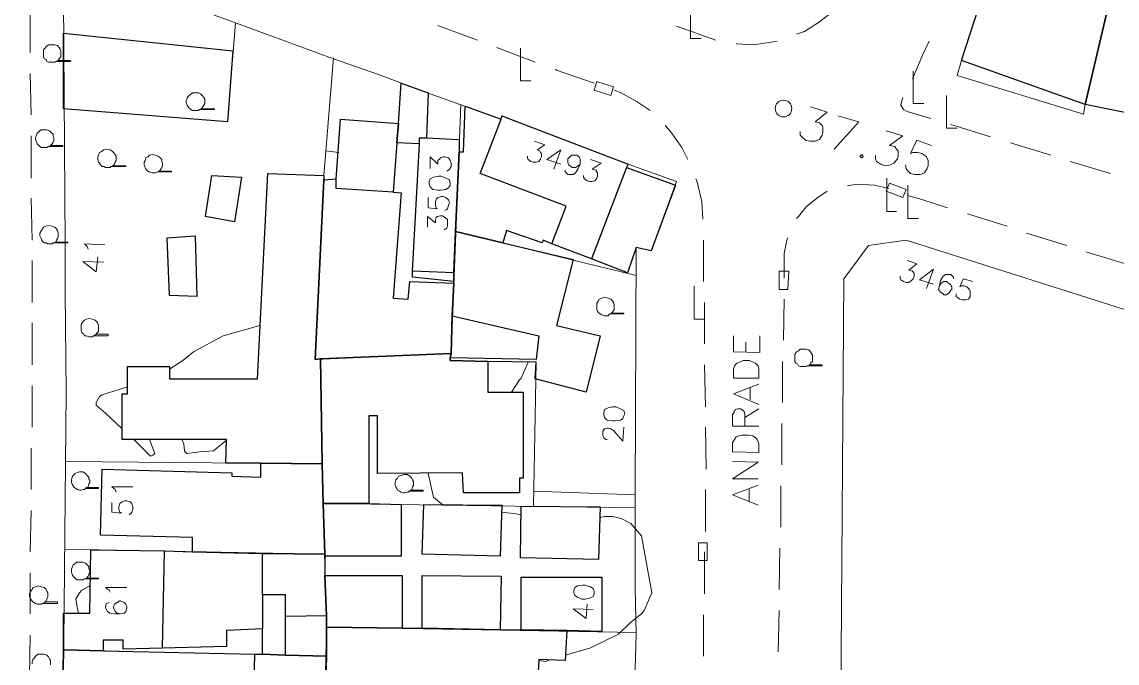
# Model space of a CAD drawing. Extents: x -2391 to 32076, y -11492 to 5852.
# Drawn here: x 4525.4 to 4631.2, y -1520.2 to -1458.3 of the extents above; entities that cross this region are included whole.
import ezdxf

# ---------------------------------------------------------------- set-up
doc = ezdxf.new("R2010")
doc.units = 0
doc.header["$LTSCALE"] = 7
for name, color, linetype in [('ALVE-CT', 3, 'CONTINUOUS'), ('PDF2_A101 - EDIFICACAO', 7, 'CONTINUOUS'), ('PDF2_A103 - PROJECAO_1', 7, 'CONTINUOUS'), ('PDF2_A104 - PROJECAO_2', 7, 'CONTINUOUS'), ('PDF2_A120 - MARQUISE', 7, 'CONTINUOUS'), ('PDF2_A123 - N DE PORTA', 7, 'CONTINUOUS'), ('PDF2_A124 - MURO', 7, 'CONTINUOUS'), ('PDF2_C301 - MEIO_FIO_2D', 7, 'CONTINUOUS'), ('PDF2_C307 - TXT_NOME_LOGRADOURO', 7, 'CONTINUOUS'), ('PDF2_C317 - BOCA_LOBO', 7, 'CONTINUOUS'), ('PDF2_F602 - ARVORE_ISOLADA', 7, 'CONTINUOUS'), ('PDF2_I903 - POSTE', 7, 'CONTINUOUS'), ('PDF2_N1402 - CURVA_INTERMEDIARIA', 7, 'CONTINUOUS'), ('PDF2_N1403 - COTA_DE_APARELHO', 7, 'CONTINUOUS')]:
    doc.layers.add(name, color=color, linetype=linetype)

msp = doc.modelspace()

# ---------------------------------------------------------------- linework, layer by layer
at = {"layer": 'ALVE-CT'}
msp.add_circle((4550.796, -1271.53), 500, dxfattribs=at)
at = {"layer": 'PDF2_A101 - EDIFICACAO', "lineweight": 30}
for points in [[(4630.807, -1454.744), (4628.097, -1466.258), (4616.16, -1462.025), (4620.223, -1449.495), (4631.738, -1413.935), (4632.161, -1412.919), (4632.839, -1411.903), (4633.685, -1411.141), (4634.616, -1410.464), (4635.717, -1410.041), (4636.818, -1409.871), (4638.003, -1409.871), (4641.051, -1410.549), (4637.326, -1426.635), (4634.616, -1438.319), (4633.346, -1443.822), (4631.738, -1450.68), (4631.145, -1453.135)], [(4628.097, -1466.258), (4630.807, -1454.744), (4640.628, -1457.369), (4641.39, -1453.813), (4639.95, -1453.559), (4641.136, -1448.055), (4643.252, -1448.479), (4643.76, -1446.193), (4646.3, -1446.701), (4645.877, -1448.648), (4649.433, -1449.41), (4645.115, -1469.73)], [(4545.803, -1461.094), (4545.295, -1467.952), (4529.463, -1466.682), (4529.463, -1459.4)], [(4567.138, -1482.514), (4567.138, -1483.361), (4563.159, -1482.937), (4563.159, -1482.345), (4563.837, -1470.068), (4561.635, -1469.984), (4561.805, -1468.121), (4562.059, -1464.226), (4564.683, -1465.158), (4564.514, -1469.476), (4567.646, -1469.645), (4567.646, -1470.83), (4567.308, -1478.535)], [(4568.239, -1466.428), (4571.71, -1467.698), (4571.795, -1467.359), (4583.987, -1472.016), (4583.817, -1472.354), (4588.559, -1474.048), (4586.188, -1480.397), (4584.749, -1480.059), (4583.902, -1482.514), (4580.431, -1481.159), (4576.621, -1479.72), (4575.774, -1479.381), (4575.69, -1479.635), (4572.218, -1478.45), (4571.88, -1479.635), (4567.308, -1478.535), (4567.646, -1470.83), (4568.07, -1470.83)], [(4561.297, -1484.969), (4562.736, -1485.054), (4562.905, -1483.361), (4567.138, -1483.53), (4566.969, -1486.663), (4566.885, -1490.303), (4554.269, -1490.811), (4553.761, -1490.896), (4554.608, -1473.54), (4555.793, -1473.455), (4556.217, -1467.698), (4561.805, -1468.121), (4561.635, -1469.984), (4561.297, -1474.725), (4562.059, -1474.809)], [(4554.608, -1473.54), (4553.761, -1490.896), (4554.269, -1490.811), (4554.439, -1500.971), (4548.512, -1500.886), (4545.126, -1500.886), (4545.21, -1498.6), (4535.135, -1498.6), (4535.135, -1494.198), (4535.643, -1494.198), (4535.643, -1491.573), (4539.707, -1491.573), (4539.707, -1492.758), (4548.174, -1492.758), (4549.19, -1472.947), (4554.608, -1473.116)], [(4546.65, -1473.286), (4545.972, -1477.603), (4543.178, -1477.095), (4543.771, -1473.116)], [(4542.162, -1478.958), (4542.332, -1484.8), (4539.707, -1484.715), (4539.453, -1479.127)], [(4581.278, -1488.61), (4579.923, -1494.028), (4575.012, -1492.758), (4575.097, -1491.15), (4570.44, -1491.065), (4566.8, -1490.981), (4566.8, -1490.727), (4566.885, -1490.303), (4566.969, -1486.663), (4567.138, -1483.53), (4567.138, -1483.361), (4567.138, -1482.514), (4567.308, -1478.535), (4571.88, -1479.635), (4578.653, -1481.244), (4577.044, -1487.594)], [(4566.8, -1490.727), (4566.8, -1490.981), (4570.44, -1491.065), (4570.44, -1494.028), (4573.827, -1494.028), (4573.827, -1502.326), (4573.488, -1502.326), (4573.488, -1503.765), (4568.07, -1503.765), (4567.985, -1501.818), (4559.773, -1501.902), (4559.773, -1496.314), (4558.926, -1496.314), (4558.926, -1504.781), (4554.523, -1504.781), (4554.439, -1500.971), (4554.269, -1490.811), (4566.885, -1490.303)], [(4554.439, -1500.971), (4554.523, -1504.781), (4554.693, -1509.691), (4548.682, -1509.607), (4541.908, -1509.437), (4541.908, -1508.083), (4533.019, -1507.829), (4533.188, -1501.479), (4545.718, -1501.818), (4545.718, -1502.156), (4548.512, -1502.241), (4548.512, -1500.886)], [(4558.926, -1504.781), (4562.059, -1504.866), (4562.059, -1509.861), (4554.693, -1509.861), (4554.693, -1509.691), (4554.523, -1504.781)], [(4571.795, -1504.95), (4571.626, -1509.861), (4564.091, -1509.691), (4564.26, -1504.866)], [(4581.278, -1505.12), (4581.108, -1510.199), (4573.573, -1510.03), (4573.658, -1505.035)], [(4554.693, -1511.723), (4554.862, -1515.618), (4554.862, -1516.719), (4554.862, -1519.513), (4550.883, -1519.428), (4548.682, -1519.343), (4548.682, -1516.888), (4545.21, -1517.057), (4545.21, -1518.581), (4539.03, -1518.751), (4535.22, -1518.835), (4535.22, -1517.989), (4533.273, -1517.989), (4533.273, -1519.005), (4529.463, -1518.92), (4529.463, -1515.364), (4532.003, -1515.364), (4532.087, -1509.268), (4539.199, -1509.353), (4541.908, -1509.437), (4548.682, -1509.607), (4554.693, -1509.691), (4554.693, -1509.861)], [(4562.143, -1516.803), (4554.862, -1516.719), (4554.862, -1515.618), (4554.693, -1511.723), (4562.143, -1511.723)], [(4571.626, -1516.973), (4564.091, -1516.803), (4564.091, -1511.723), (4571.71, -1511.808)], [(4578.06, -1517.057), (4573.658, -1516.973), (4573.658, -1511.893), (4581.447, -1511.893), (4581.447, -1517.142)], [(4562.143, -1516.803), (4564.091, -1516.803), (4571.626, -1516.973), (4573.658, -1516.973), (4578.06, -1517.057), (4577.891, -1519.936), (4575.351, -1519.851), (4575.266, -1521.629), (4564.768, -1521.206), (4564.599, -1528.318), (4554.608, -1527.894), (4554.862, -1519.513), (4554.862, -1516.719)], [(4554.862, -1519.513), (4554.608, -1527.894), (4554.608, -1528.402), (4550.29, -1528.318), (4550.46, -1523.577), (4547.835, -1523.492), (4547.75, -1526.709), (4549.19, -1526.709), (4549.105, -1528.318), (4541.739, -1528.318), (4541.739, -1527.132), (4535.474, -1527.217), (4535.474, -1528.318), (4529.378, -1528.318), (4529.378, -1523.407), (4535.22, -1523.407), (4535.22, -1522.645), (4529.378, -1522.645), (4529.463, -1518.92), (4533.273, -1519.005), (4547.92, -1519.343), (4548.682, -1519.343), (4550.883, -1519.428)]]:
    msp.add_lwpolyline(points, close=True, dxfattribs=at)
at = {"layer": 'PDF2_A103 - PROJECAO_1', "lineweight": 30}
for points in [[(4631.145, -1453.135), (4630.807, -1454.744), (4628.097, -1466.258), (4616.16, -1462.025), (4620.223, -1449.495)], [(4561.805, -1468.121), (4561.635, -1469.984), (4561.297, -1474.725), (4555.793, -1474.386), (4555.793, -1473.455), (4556.217, -1467.698)], [(4583.817, -1472.354), (4580.431, -1481.159), (4576.621, -1479.72), (4577.976, -1476.079), (4569.678, -1472.947), (4571.71, -1467.698), (4571.795, -1467.359), (4583.987, -1472.016)], [(4564.514, -1469.476), (4567.646, -1469.645), (4567.646, -1470.83), (4567.308, -1478.535), (4567.138, -1482.514), (4563.159, -1482.345), (4563.837, -1470.068), (4563.837, -1469.476)], [(4566.8, -1490.727), (4566.885, -1490.303), (4566.969, -1486.663), (4575.351, -1488.61), (4575.097, -1490.896)], [(4554.693, -1511.723), (4554.862, -1515.618), (4554.862, -1516.719), (4554.862, -1519.513), (4550.883, -1519.428), (4550.883, -1515.703), (4550.883, -1513.586), (4548.682, -1513.586), (4548.682, -1516.888), (4545.21, -1517.057), (4545.21, -1518.581), (4539.03, -1518.751), (4539.199, -1509.353), (4541.908, -1509.437), (4548.682, -1509.607), (4554.693, -1509.691), (4554.693, -1509.861)], [(4548.682, -1519.343), (4550.883, -1519.428), (4554.862, -1519.513), (4554.608, -1527.894), (4554.608, -1528.402), (4550.29, -1528.318), (4550.46, -1523.577), (4547.835, -1523.492), (4547.92, -1519.343)]]:
    msp.add_lwpolyline(points, close=True, dxfattribs=at)
at = {"layer": 'PDF2_A104 - PROJECAO_2', "lineweight": 30}
msp.add_lwpolyline([(4554.693, -1509.691), (4554.693, -1509.861), (4554.693, -1511.723), (4554.862, -1515.618), (4550.883, -1515.703), (4550.883, -1513.586), (4548.682, -1513.586), (4548.682, -1509.607)], close=True, dxfattribs=at)
at = {"layer": 'PDF2_A120 - MARQUISE', "lineweight": 9}
msp.add_lwpolyline([(4628.097, -1466.258), (4627.928, -1467.19), (4615.736, -1463.464), (4616.16, -1462.025)], close=True, dxfattribs=at)
at = {"layer": 'PDF2_A123 - N DE PORTA', "lineweight": 9}
for points in [[(4574.928, -1469.814), (4575.944, -1470.153), (4575.182, -1470.661), (4575.436, -1470.746), (4575.52, -1470.915), (4575.605, -1471), (4575.605, -1471.338), (4575.52, -1471.508), (4575.351, -1471.762), (4575.097, -1471.846), (4574.843, -1471.846), (4574.589, -1471.762), (4574.335, -1471.592), (4574.25, -1471.423), (4574.25, -1471.254)], [(4576.79, -1472.524), (4577.468, -1470.661), (4576.113, -1471.592), (4577.468, -1472.016)], [(4564.853, -1472.439), (4564.853, -1471.338), (4565.615, -1472.016), (4565.615, -1471.677), (4565.784, -1471.508), (4565.869, -1471.423), (4566.123, -1471.338), (4566.292, -1471.338), (4566.631, -1471.423), (4566.8, -1471.677), (4566.885, -1471.931), (4566.885, -1472.27), (4566.715, -1472.524), (4566.631, -1472.608), (4566.461, -1472.693)], [(4579.33, -1472.016), (4579.161, -1472.185), (4578.907, -1472.354), (4578.568, -1472.354), (4578.484, -1472.27), (4578.23, -1472.1), (4578.145, -1471.846), (4578.145, -1471.592), (4578.145, -1471.508), (4578.399, -1471.254), (4578.568, -1471.169), (4578.907, -1471.169), (4578.992, -1471.169), (4579.246, -1471.338), (4579.33, -1471.592), (4579.33, -1472.016), (4579.161, -1472.439), (4578.907, -1472.862), (4578.653, -1473.032), (4578.314, -1473.032), (4578.145, -1473.032), (4577.891, -1472.778), (4577.891, -1472.608)], [(4580.346, -1471.592), (4581.362, -1471.931), (4580.516, -1472.524), (4580.854, -1472.608), (4580.939, -1472.778), (4581.024, -1472.862), (4581.024, -1473.201), (4580.939, -1473.37), (4580.77, -1473.624), (4580.516, -1473.709), (4580.262, -1473.709), (4580.008, -1473.624), (4579.754, -1473.455), (4579.669, -1473.286), (4579.669, -1473.116)], [(4564.683, -1475.233), (4564.683, -1476.249), (4565.53, -1476.333), (4565.445, -1476.249), (4565.361, -1475.995), (4565.361, -1475.656), (4565.445, -1475.402), (4565.615, -1475.233), (4565.953, -1475.148), (4566.123, -1475.148), (4566.377, -1475.233), (4566.631, -1475.487), (4566.715, -1475.741), (4566.631, -1475.995), (4566.546, -1476.333), (4566.461, -1476.418), (4566.292, -1476.503)], [(4564.599, -1478.111), (4564.599, -1477.095), (4565.361, -1477.688), (4565.361, -1477.434), (4565.445, -1477.18), (4565.53, -1477.095), (4565.869, -1477.011), (4566.038, -1477.011), (4566.292, -1477.18), (4566.546, -1477.349), (4566.546, -1477.688), (4566.546, -1477.942), (4566.461, -1478.196), (4566.377, -1478.281), (4566.207, -1478.365)], [(4531.833, -1480.228), (4531.749, -1479.974), (4531.495, -1479.72), (4533.442, -1479.805)], [(4533.357, -1481.498), (4531.325, -1481.413), (4532.595, -1482.429), (4532.765, -1480.99)], [(4610.91, -1481.329), (4611.842, -1481.667), (4611.08, -1482.26), (4611.418, -1482.345), (4611.503, -1482.429), (4611.588, -1482.599), (4611.588, -1482.853), (4611.503, -1483.107), (4611.334, -1483.276), (4611.08, -1483.445), (4610.826, -1483.445), (4610.572, -1483.361), (4610.318, -1483.191), (4610.233, -1483.022), (4610.233, -1482.853)], [(4612.773, -1484.038), (4613.45, -1482.175), (4612.096, -1483.191), (4613.45, -1483.615)], [(4615.398, -1483.107), (4615.398, -1482.937), (4615.144, -1482.683), (4614.974, -1482.683), (4614.636, -1482.683), (4614.382, -1482.853), (4614.128, -1483.276), (4614.043, -1483.784), (4613.958, -1484.123), (4614.128, -1484.377), (4614.382, -1484.546), (4614.466, -1484.631), (4614.72, -1484.631), (4614.974, -1484.461), (4615.144, -1484.207), (4615.228, -1484.123), (4615.228, -1483.869), (4615.059, -1483.615), (4614.805, -1483.445), (4614.72, -1483.361), (4614.466, -1483.361), (4614.212, -1483.53), (4614.043, -1483.784)], [(4617.26, -1483.361), (4616.329, -1483.107), (4615.99, -1483.869), (4616.075, -1483.784), (4616.413, -1483.784), (4616.667, -1483.869), (4616.921, -1484.123), (4617.006, -1484.292), (4617.006, -1484.631), (4617.006, -1484.8), (4616.837, -1485.054), (4616.583, -1485.139), (4616.244, -1485.139), (4615.99, -1485.054), (4615.736, -1484.885), (4615.652, -1484.8), (4615.652, -1484.546)], [(4581.955, -1498.6), (4581.87, -1498.6), (4581.701, -1498.516), (4581.616, -1498.431), (4581.532, -1498.177), (4581.532, -1497.838), (4581.616, -1497.669), (4581.701, -1497.584), (4581.955, -1497.5), (4582.124, -1497.5), (4582.294, -1497.584), (4582.548, -1497.754), (4583.479, -1498.77), (4583.563, -1497.415)], [(4534.542, -1503.68), (4534.458, -1503.426), (4534.119, -1503.172), (4536.151, -1503.172)], [(4534.119, -1504.696), (4534.119, -1505.628), (4535.05, -1505.712), (4534.881, -1505.628), (4534.796, -1505.374), (4534.796, -1505.12), (4534.881, -1504.781), (4535.135, -1504.612), (4535.389, -1504.527), (4535.558, -1504.527), (4535.897, -1504.612), (4536.066, -1504.781), (4536.151, -1505.12), (4536.151, -1505.374), (4536.066, -1505.628), (4535.982, -1505.712), (4535.812, -1505.882)], [(4533.95, -1513.332), (4533.865, -1513.163), (4533.527, -1512.909), (4535.558, -1512.909)], [(4533.865, -1514.348), (4533.611, -1514.433), (4533.527, -1514.687), (4533.527, -1514.856), (4533.696, -1515.195), (4533.95, -1515.364), (4534.458, -1515.449), (4534.881, -1515.449), (4535.304, -1515.364), (4535.474, -1515.195), (4535.558, -1514.856), (4535.558, -1514.771), (4535.474, -1514.517), (4535.304, -1514.348), (4534.966, -1514.179), (4534.881, -1514.179), (4534.627, -1514.348), (4534.373, -1514.517), (4534.288, -1514.771), (4534.288, -1514.856), (4534.458, -1515.195), (4534.627, -1515.364), (4534.881, -1515.449)], [(4580.6, -1515.025), (4578.653, -1514.941), (4579.923, -1515.872), (4580.008, -1514.517)]]:
    msp.add_lwpolyline(points, dxfattribs=at)
for points in [[(4564.768, -1473.963), (4564.853, -1474.217), (4565.107, -1474.471), (4565.615, -1474.555), (4565.869, -1474.555), (4566.377, -1474.471), (4566.631, -1474.302), (4566.8, -1474.048), (4566.8, -1473.878), (4566.715, -1473.54), (4566.377, -1473.37), (4565.953, -1473.201), (4565.699, -1473.201), (4565.191, -1473.286), (4564.853, -1473.455), (4564.768, -1473.709)], [(4581.616, -1496.23), (4581.701, -1496.484), (4581.955, -1496.738), (4582.463, -1496.822), (4582.717, -1496.822), (4583.225, -1496.738), (4583.479, -1496.568), (4583.563, -1496.314), (4583.648, -1496.145), (4583.563, -1495.806), (4583.225, -1495.637), (4582.802, -1495.468), (4582.463, -1495.468), (4582.04, -1495.552), (4581.701, -1495.722), (4581.616, -1496.06)], [(4578.738, -1513.417), (4578.822, -1513.671), (4579.076, -1513.84), (4579.5, -1514.009), (4579.838, -1514.009), (4580.262, -1513.925), (4580.6, -1513.755), (4580.685, -1513.501), (4580.685, -1513.247), (4580.6, -1512.993), (4580.346, -1512.824), (4579.838, -1512.655), (4579.584, -1512.655), (4579.076, -1512.739), (4578.822, -1512.909), (4578.738, -1513.163)]]:
    msp.add_lwpolyline(points, close=True, dxfattribs=at)
at = {"layer": 'PDF2_A124 - MURO', "lineweight": 9}
for points in [[(4656.799, -1405.723), (4654.089, -1405.723), (4651.888, -1405.723), (4646.554, -1405.638), (4643.76, -1405.638), (4639.696, -1405.638), (4639.188, -1410.125), (4638.003, -1409.871), (4636.818, -1409.871), (4635.717, -1410.041), (4634.616, -1410.464), (4633.685, -1411.141), (4632.839, -1411.903), (4632.161, -1412.919), (4631.738, -1413.935), (4616.16, -1462.025), (4628.097, -1466.258), (4645.115, -1469.73), (4646.131, -1469.984), (4646.554, -1470.153)], [(4642.744, -1405.638), (4641.982, -1410.549), (4641.051, -1410.549), (4631.145, -1453.135), (4628.097, -1466.258)], [(4529.378, -1528.402), (4529.717, -1494.028), (4529.632, -1484.461), (4529.632, -1479.805), (4529.463, -1455.929), (4529.378, -1454.913), (4529.717, -1454.236), (4530.225, -1453.728), (4530.817, -1453.389), (4531.579, -1453.305), (4532.341, -1453.389), (4546.057, -1458.384)], [(4529.463, -1466.682), (4545.295, -1467.952), (4546.057, -1458.384), (4555.539, -1461.856), (4559.857, -1463.38), (4564.853, -1465.242), (4567.731, -1466.258), (4571.71, -1467.698), (4571.795, -1467.359), (4583.987, -1472.016), (4588.643, -1473.709), (4586.188, -1480.397), (4584.749, -1480.059), (4584.664, -1503.934), (4584.664, -1505.12), (4584.664, -1509.183), (4584.664, -1512.993), (4584.749, -1517.396), (4584.664, -1520.698), (4584.664, -1523.323), (4580.262, -1523.407)], [(4555.539, -1461.771), (4554.608, -1473.116), (4553.761, -1490.896), (4566.885, -1490.303), (4566.8, -1490.981), (4575.097, -1491.15), (4574.843, -1505.035)], [(4567.816, -1466.258), (4566.885, -1490.303)], [(4554.777, -1470.746), (4556.047, -1470.915)], [(4567.308, -1478.535), (4584.749, -1482.768)], [(4604.391, -1541.949), (4604.814, -1483.107), (4607.185, -1479.889), (4610.826, -1479.381), (4636.479, -1487.509)], [(4580.262, -1594.61), (4583.987, -1594.695), (4583.902, -1598.505), (4583.817, -1609.173), (4583.817, -1610.951), (4583.817, -1612.136), (4583.817, -1613.321), (4583.817, -1613.491), (4583.817, -1619.671), (4583.817, -1620.941), (4583.817, -1644.732), (4580.516, -1648.796), (4576.96, -1650.066), (4572.303, -1650.151), (4567.816, -1650.151), (4557.741, -1650.151), (4553.423, -1650.151), (4553.761, -1613.491), (4553.931, -1574.545), (4554.185, -1548.045), (4554.862, -1516.719), (4554.523, -1504.781), (4554.269, -1490.811)], [(4554.439, -1500.971), (4529.632, -1500.717)], [(4584.664, -1503.934), (4574.843, -1503.596)], [(4554.523, -1504.781), (4584.664, -1505.204)], [(4529.547, -1509.183), (4554.693, -1509.691)], [(4584.749, -1517.227), (4554.862, -1516.719)], [(4529.463, -1518.92), (4554.862, -1519.513)]]:
    msp.add_lwpolyline(points, dxfattribs=at)
at = {"layer": 'PDF2_C301 - MEIO_FIO_2D', "lineweight": 9}
for points in [[(4526.245, -1457.284), (4526.245, -1461.263)], [(4600.242, -1459.485), (4601.004, -1459.231), (4602.444, -1458.3), (4603.629, -1457.369)], [(4569.424, -1460.078), (4565.615, -1458.638)], [(4588.643, -1458.723), (4592.453, -1460.078)], [(4594.401, -1460.416), (4594.485, -1460.416), (4596.094, -1460.501), (4597.787, -1460.247), (4598.38, -1460.162)], [(4611.418, -1463.803), (4612.434, -1461.432), (4613.027, -1460.162)], [(4575.012, -1462.194), (4571.287, -1460.755)], [(4526.245, -1463.295), (4526.33, -1467.274)], [(4580.685, -1464.226), (4577.044, -1462.956), (4576.96, -1462.872)], [(4586.103, -1466.851), (4584.833, -1466.004), (4583.31, -1465.158), (4582.632, -1464.904)], [(4613.196, -1467.613), (4610.91, -1466.936), (4610.572, -1466.766), (4610.318, -1466.343), (4610.402, -1465.92), (4610.487, -1465.581)], [(4589.744, -1471.592), (4589.151, -1470.407), (4588.051, -1468.883), (4587.543, -1468.29)], [(4618.953, -1469.391), (4615.144, -1468.206)], [(4526.33, -1469.306), (4526.33, -1473.37)], [(4624.795, -1471.169), (4620.901, -1469.984)], [(4630.553, -1472.947), (4626.658, -1471.762)], [(4591.183, -1477.349), (4591.099, -1475.656), (4590.675, -1473.878), (4590.506, -1473.455)], [(4609.132, -1474.386), (4607.778, -1474.048), (4606.084, -1473.963), (4605.153, -1474.132)], [(4603.206, -1474.64), (4602.19, -1475.317), (4601.174, -1476.164), (4600.412, -1477.095), (4600.242, -1477.265)], [(4614.805, -1476.249), (4612.434, -1475.487), (4610.995, -1475.063)], [(4526.33, -1475.317), (4526.415, -1479.381)], [(4620.562, -1478.027), (4616.752, -1476.841)], [(4591.183, -1477.349), (4591.183, -1477.349)], [(4591.268, -1483.361), (4591.268, -1479.466), (4591.268, -1479.381)], [(4599.396, -1479.127), (4599.311, -1479.381), (4599.057, -1480.651), (4599.057, -1483.022)], [(4626.319, -1479.889), (4622.425, -1478.704)], [(4526.415, -1481.329), (4526.415, -1485.393)], [(4631.992, -1481.667), (4628.182, -1480.482)], [(4591.353, -1489.372), (4591.353, -1485.393)], [(4599.057, -1485.054), (4598.973, -1489.033)], [(4526.415, -1487.34), (4526.415, -1491.404)], [(4591.437, -1495.468), (4591.353, -1491.404)], [(4598.888, -1491.065), (4598.888, -1495.044)], [(4526.415, -1493.436), (4526.415, -1497.415)], [(4598.803, -1497.076), (4598.803, -1501.056)], [(4591.522, -1501.479), (4591.437, -1497.415)], [(4526.33, -1499.447), (4526.33, -1503.426)], [(4591.437, -1507.49), (4591.437, -1503.426)], [(4598.719, -1503.088), (4598.719, -1507.067)], [(4526.33, -1505.458), (4526.245, -1509.437)], [(4591.353, -1513.501), (4591.353, -1509.437)], [(4598.634, -1509.099), (4598.549, -1513.078)], [(4526.245, -1511.469), (4526.245, -1515.449)], [(4598.549, -1515.11), (4598.465, -1519.089)], [(4591.268, -1519.513), (4591.268, -1515.533)], [(4526.245, -1517.481), (4526.161, -1521.46)]]:
    msp.add_lwpolyline(points, dxfattribs=at)
at = {"layer": 'PDF2_C307 - TXT_NOME_LOGRADOURO', "lineweight": 9}
for points in [[(4596.687, -1488.61), (4596.687, -1490.219), (4594.147, -1490.134), (4594.147, -1488.61)], [(4595.332, -1490.134), (4595.332, -1489.203)], [(4596.602, -1495.214), (4594.147, -1494.198), (4596.602, -1493.266)], [(4595.755, -1494.79), (4595.755, -1493.605)], [(4596.602, -1497.33), (4594.062, -1497.33), (4594.062, -1496.23), (4594.231, -1495.891), (4594.316, -1495.722), (4594.57, -1495.637), (4594.824, -1495.637), (4595.078, -1495.806), (4595.163, -1495.891), (4595.247, -1496.23), (4595.247, -1497.33)], [(4595.247, -1496.484), (4596.602, -1495.637)], [(4596.517, -1502.41), (4594.062, -1502.41), (4596.517, -1500.802), (4594.062, -1500.717)], [(4596.517, -1504.95), (4594.062, -1503.934), (4596.517, -1503.003)], [(4595.671, -1504.612), (4595.671, -1503.426)]]:
    msp.add_lwpolyline(points, dxfattribs=at)
for points in [[(4596.602, -1492.674), (4594.147, -1492.674), (4594.147, -1491.827), (4594.231, -1491.488), (4594.485, -1491.234), (4594.739, -1491.15), (4595.078, -1490.981), (4595.671, -1490.981), (4596.094, -1491.15), (4596.263, -1491.234), (4596.517, -1491.488), (4596.602, -1491.827)], [(4596.602, -1499.87), (4594.062, -1499.786), (4594.062, -1498.939), (4594.231, -1498.6), (4594.401, -1498.346), (4594.655, -1498.262), (4594.993, -1498.177), (4595.586, -1498.177), (4596.009, -1498.262), (4596.263, -1498.431), (4596.433, -1498.6), (4596.602, -1499.024)]]:
    msp.add_lwpolyline(points, close=True, dxfattribs=at)
at = {"layer": 'PDF2_C317 - BOCA_LOBO', "lineweight": 9}
for points in [[(4580.685, -1464.904), (4582.294, -1465.412), (4582.548, -1464.565), (4580.939, -1464.057)], [(4608.878, -1474.64), (4610.487, -1475.233), (4610.826, -1474.471), (4609.217, -1473.878)], [(4599.396, -1484.123), (4599.481, -1482.345), (4598.549, -1482.345), (4598.549, -1484.123)], [(4591.607, -1510.284), (4591.607, -1508.591), (4590.76, -1508.591), (4590.76, -1510.284)]]:
    msp.add_lwpolyline(points, close=True, dxfattribs=at)
at = {"layer": 'PDF2_F602 - ARVORE_ISOLADA', "lineweight": 9}
for points in [[(4528.955, -1462.025), (4528.785, -1462.11), (4528.701, -1462.11), (4528.616, -1462.194), (4528.447, -1462.194), (4528.193, -1462.194), (4528.023, -1462.194), (4527.854, -1462.11), (4527.769, -1461.94), (4527.6, -1461.856), (4527.515, -1461.686), (4527.515, -1461.432), (4527.515, -1461.263), (4527.515, -1461.009), (4527.685, -1460.84), (4527.769, -1460.67), (4528.023, -1460.501), (4528.277, -1460.501), (4528.616, -1460.501), (4528.87, -1460.586), (4529.039, -1460.755), (4529.124, -1460.924), (4529.209, -1461.094), (4529.209, -1461.348), (4529.209, -1461.517), (4529.209, -1461.686), (4529.039, -1461.856), (4528.955, -1462.025), (4528.785, -1462.11), (4530.14, -1462.11), (4530.14, -1462.025)], [(4542.755, -1466.682), (4542.67, -1466.766), (4542.586, -1466.766), (4542.501, -1466.851), (4542.247, -1466.851), (4542.078, -1466.851), (4541.908, -1466.851), (4541.739, -1466.766), (4541.57, -1466.597), (4541.485, -1466.512), (4541.4, -1466.343), (4541.316, -1466.089), (4541.316, -1465.92), (4541.4, -1465.666), (4541.485, -1465.496), (4541.654, -1465.327), (4541.908, -1465.158), (4542.078, -1465.158), (4542.501, -1465.158), (4542.67, -1465.242), (4542.84, -1465.412), (4543.009, -1465.581), (4543.094, -1465.75), (4543.094, -1466.004), (4543.094, -1466.174), (4543.009, -1466.343), (4542.924, -1466.512), (4542.755, -1466.682), (4542.67, -1466.766), (4544.025, -1466.766), (4544.025, -1466.682)], [(4528.193, -1470.238), (4528.108, -1470.322), (4528.023, -1470.322), (4527.854, -1470.407), (4527.685, -1470.407), (4527.515, -1470.407), (4527.346, -1470.407), (4527.177, -1470.322), (4527.007, -1470.153), (4526.923, -1470.068), (4526.838, -1469.899), (4526.753, -1469.645), (4526.753, -1469.476), (4526.838, -1469.222), (4526.923, -1469.052), (4527.092, -1468.883), (4527.261, -1468.714), (4527.515, -1468.714), (4527.854, -1468.714), (4528.108, -1468.798), (4528.277, -1468.968), (4528.447, -1469.137), (4528.447, -1469.306), (4528.531, -1469.56), (4528.531, -1469.73), (4528.447, -1469.899), (4528.362, -1470.068), (4528.193, -1470.238), (4528.108, -1470.322), (4529.378, -1470.322), (4529.378, -1470.238)], [(4534.204, -1472.185), (4534.119, -1472.27), (4534.034, -1472.27), (4533.95, -1472.354), (4533.696, -1472.354), (4533.527, -1472.354), (4533.357, -1472.27), (4533.188, -1472.27), (4533.019, -1472.1), (4532.934, -1471.931), (4532.849, -1471.846), (4532.765, -1471.592), (4532.765, -1471.338), (4532.849, -1471.169), (4532.934, -1470.915), (4533.103, -1470.83), (4533.357, -1470.661), (4533.527, -1470.576), (4533.95, -1470.661), (4534.119, -1470.746), (4534.288, -1470.915), (4534.458, -1471.084), (4534.542, -1471.254), (4534.542, -1471.423), (4534.542, -1471.677), (4534.458, -1471.846), (4534.373, -1472.016), (4534.204, -1472.185), (4534.119, -1472.27), (4535.474, -1472.27), (4535.474, -1472.185)], [(4538.691, -1472.693), (4538.606, -1472.778), (4538.522, -1472.778), (4538.352, -1472.862), (4538.183, -1472.862), (4538.014, -1472.862), (4537.76, -1472.778), (4537.675, -1472.778), (4537.506, -1472.608), (4537.421, -1472.524), (4537.336, -1472.354), (4537.252, -1472.1), (4537.252, -1471.846), (4537.336, -1471.677), (4537.421, -1471.423), (4537.59, -1471.338), (4537.76, -1471.169), (4538.014, -1471.084), (4538.352, -1471.169), (4538.606, -1471.254), (4538.776, -1471.423), (4538.945, -1471.592), (4538.945, -1471.762), (4539.03, -1471.931), (4539.03, -1472.185), (4538.945, -1472.354), (4538.86, -1472.524), (4538.691, -1472.693), (4538.606, -1472.778), (4539.876, -1472.778), (4539.876, -1472.693)], [(4528.701, -1479.551), (4528.531, -1479.635), (4528.447, -1479.635), (4528.362, -1479.72), (4528.193, -1479.72), (4527.939, -1479.72), (4527.769, -1479.635), (4527.6, -1479.635), (4527.431, -1479.466), (4527.346, -1479.297), (4527.261, -1479.127), (4527.177, -1478.958), (4527.177, -1478.704), (4527.261, -1478.535), (4527.431, -1478.281), (4527.515, -1478.111), (4527.769, -1478.027), (4528.023, -1477.942), (4528.362, -1478.027), (4528.616, -1478.111), (4528.785, -1478.281), (4528.87, -1478.45), (4528.955, -1478.619), (4528.955, -1478.789), (4528.955, -1479.043), (4528.87, -1479.212), (4528.785, -1479.381), (4528.701, -1479.551), (4528.531, -1479.635), (4529.886, -1479.635), (4529.886, -1479.551)], [(4582.378, -1486.409), (4582.209, -1486.493), (4582.124, -1486.578), (4582.04, -1486.663), (4581.87, -1486.663), (4581.616, -1486.663), (4581.447, -1486.578), (4581.278, -1486.493), (4581.193, -1486.409), (4581.024, -1486.239), (4580.939, -1486.07), (4580.939, -1485.901), (4580.939, -1485.647), (4580.939, -1485.477), (4581.108, -1485.223), (4581.193, -1485.054), (4581.447, -1484.969), (4581.701, -1484.885), (4582.04, -1484.969), (4582.294, -1485.054), (4582.463, -1485.223), (4582.548, -1485.393), (4582.632, -1485.562), (4582.632, -1485.731), (4582.632, -1485.901), (4582.632, -1486.07), (4582.463, -1486.324), (4582.378, -1486.409), (4582.209, -1486.493), (4583.563, -1486.493), (4583.563, -1486.409)], [(4532.595, -1488.441), (4532.426, -1488.61), (4532.341, -1488.61), (4532.257, -1488.695), (4532.087, -1488.695), (4531.918, -1488.695), (4531.664, -1488.61), (4531.495, -1488.61), (4531.41, -1488.441), (4531.241, -1488.271), (4531.156, -1488.102), (4531.156, -1487.933), (4531.156, -1487.679), (4531.156, -1487.509), (4531.325, -1487.255), (4531.495, -1487.086), (4531.664, -1487.001), (4531.918, -1486.917), (4532.257, -1487.001), (4532.511, -1487.086), (4532.68, -1487.255), (4532.765, -1487.425), (4532.849, -1487.594), (4532.849, -1487.763), (4532.849, -1488.017), (4532.849, -1488.187), (4532.68, -1488.356), (4532.595, -1488.441), (4532.426, -1488.61), (4533.781, -1488.61), (4533.781, -1488.441)], [(4601.512, -1491.404), (4601.343, -1491.488), (4601.258, -1491.488), (4601.174, -1491.573), (4601.004, -1491.573), (4600.835, -1491.573), (4600.581, -1491.573), (4600.412, -1491.488), (4600.327, -1491.319), (4600.158, -1491.234), (4600.073, -1491.065), (4600.073, -1490.811), (4600.073, -1490.557), (4600.073, -1490.388), (4600.242, -1490.134), (4600.412, -1490.049), (4600.581, -1489.88), (4600.835, -1489.88), (4601.174, -1489.88), (4601.428, -1489.965), (4601.597, -1490.134), (4601.682, -1490.303), (4601.766, -1490.473), (4601.766, -1490.727), (4601.766, -1490.896), (4601.766, -1491.065), (4601.597, -1491.234), (4601.512, -1491.404), (4601.343, -1491.488), (4602.698, -1491.488), (4602.698, -1491.404)], [(4531.664, -1503.257), (4531.579, -1503.342), (4531.495, -1503.426), (4531.325, -1503.426), (4531.156, -1503.511), (4530.987, -1503.511), (4530.817, -1503.426), (4530.648, -1503.342), (4530.479, -1503.257), (4530.394, -1503.088), (4530.309, -1502.918), (4530.225, -1502.749), (4530.225, -1502.495), (4530.309, -1502.241), (4530.394, -1502.072), (4530.563, -1501.902), (4530.733, -1501.818), (4530.987, -1501.733), (4531.325, -1501.733), (4531.579, -1501.902), (4531.749, -1502.072), (4531.918, -1502.241), (4531.918, -1502.41), (4532.003, -1502.58), (4532.003, -1502.749), (4531.918, -1502.918), (4531.833, -1503.172), (4531.664, -1503.257), (4531.579, -1503.342), (4532.849, -1503.342), (4532.849, -1503.257)], [(4562.99, -1503.511), (4562.821, -1503.596), (4562.736, -1503.68), (4562.651, -1503.68), (4562.397, -1503.765), (4562.228, -1503.765), (4562.059, -1503.68), (4561.889, -1503.596), (4561.72, -1503.511), (4561.635, -1503.342), (4561.551, -1503.172), (4561.466, -1503.003), (4561.466, -1502.749), (4561.551, -1502.495), (4561.72, -1502.326), (4561.805, -1502.156), (4562.059, -1502.072), (4562.313, -1501.987), (4562.651, -1501.987), (4562.905, -1502.156), (4563.075, -1502.326), (4563.159, -1502.495), (4563.244, -1502.664), (4563.244, -1502.834), (4563.244, -1503.003), (4563.159, -1503.172), (4563.075, -1503.426), (4562.99, -1503.511), (4562.821, -1503.596), (4564.175, -1503.596), (4564.175, -1503.511)], [(4531.664, -1511.977), (4531.579, -1512.062), (4531.495, -1512.062), (4531.325, -1512.147), (4531.156, -1512.147), (4530.987, -1512.147), (4530.817, -1512.147), (4530.648, -1512.062), (4530.479, -1511.893), (4530.394, -1511.808), (4530.309, -1511.639), (4530.225, -1511.385), (4530.225, -1511.131), (4530.309, -1510.961), (4530.394, -1510.707), (4530.563, -1510.623), (4530.733, -1510.453), (4530.987, -1510.453), (4531.325, -1510.453), (4531.579, -1510.538), (4531.749, -1510.707), (4531.918, -1510.877), (4531.918, -1511.046), (4532.003, -1511.3), (4532.003, -1511.469), (4531.918, -1511.639), (4531.833, -1511.808), (4531.664, -1511.977), (4531.579, -1512.062), (4532.849, -1512.062), (4532.849, -1511.977)], [(4527.685, -1514.263), (4527.515, -1514.433), (4527.431, -1514.433), (4527.346, -1514.517), (4527.177, -1514.517), (4526.923, -1514.517), (4526.753, -1514.433), (4526.584, -1514.348), (4526.499, -1514.263), (4526.33, -1514.094), (4526.245, -1513.925), (4526.161, -1513.755), (4526.161, -1513.501), (4526.245, -1513.332), (4526.415, -1513.078), (4526.499, -1512.909), (4526.753, -1512.824), (4527.007, -1512.739), (4527.346, -1512.824), (4527.6, -1512.909), (4527.769, -1513.078), (4527.854, -1513.247), (4527.939, -1513.417), (4527.939, -1513.586), (4527.939, -1513.755), (4527.854, -1514.009), (4527.769, -1514.179), (4527.685, -1514.263), (4527.515, -1514.433), (4528.87, -1514.433), (4528.87, -1514.263)]]:
    msp.add_lwpolyline(points, close=True, dxfattribs=at)
msp.add_lwpolyline([(4526.415, -1520.275), (4526.415, -1520.105), (4526.499, -1519.851), (4526.669, -1519.682), (4526.753, -1519.513), (4527.007, -1519.343), (4527.261, -1519.343), (4527.6, -1519.343), (4527.854, -1519.428), (4528.023, -1519.597), (4528.108, -1519.767), (4528.193, -1519.936), (4528.193, -1520.19), (4528.193, -1520.359)], dxfattribs=at)
at = {"layer": 'PDF2_I903 - POSTE', "lineweight": 9}
for points in [[(4591.014, -1459.908), (4589.998, -1459.908), (4589.998, -1456.691)], [(4574.589, -1463.972), (4573.573, -1463.972), (4573.573, -1460.84)], [(4612.519, -1466.174), (4611.503, -1466.174), (4611.503, -1463.041)], [(4615.736, -1468.544), (4614.72, -1468.544), (4614.72, -1465.412)], [(4609.894, -1476.587), (4608.963, -1476.587), (4608.963, -1473.37)], [(4612.011, -1477.265), (4610.995, -1477.265), (4610.995, -1474.048)], [(4591.353, -1487.001), (4590.337, -1487.001), (4590.337, -1483.784)]]:
    msp.add_lwpolyline(points, dxfattribs=at)
at = {"layer": 'PDF2_N1402 - CURVA_INTERMEDIARIA', "lineweight": 9}
for points in [[(4548.428, -1487.594), (4544.872, -1488.61), (4541.993, -1490.134), (4540.977, -1490.981), (4539.707, -1491.827)], [(4572.726, -1494.028), (4573.488, -1492.843), (4573.658, -1492.674), (4574.335, -1491.15)], [(4535.643, -1493.52), (4533.188, -1494.282), (4532.934, -1494.452), (4532.595, -1495.044), (4532.595, -1495.298), (4533.527, -1496.06), (4535.135, -1497.584)], [(4536.236, -1498.6), (4537.844, -1500.209), (4538.098, -1500.124), (4538.268, -1499.955), (4537.76, -1498.6)], [(4540.892, -1498.6), (4541.062, -1499.024), (4541.146, -1499.701), (4541.231, -1499.87), (4541.4, -1499.955), (4542.586, -1499.786), (4543.94, -1499.701), (4545.21, -1498.685)], [(4566.123, -1504.95), (4565.191, -1504.188), (4564.683, -1501.902)], [(4573.658, -1505.882), (4573.573, -1505.882), (4573.15, -1505.797), (4571.795, -1505.628)], [(4577.891, -1519.428), (4580.262, -1518.751), (4583.056, -1517.396), (4584.156, -1516.295), (4585.257, -1515.449), (4585.511, -1515.11), (4586.273, -1513.417), (4585.341, -1508.252), (4585.257, -1507.913), (4584.241, -1506.728), (4583.31, -1506.22), (4582.463, -1506.051), (4581.701, -1506.051), (4581.278, -1506.136)], [(4532.003, -1512.739), (4531.241, -1513.163), (4530.987, -1513.417), (4530.648, -1514.009), (4530.817, -1514.941), (4530.902, -1515.364)], [(4575.351, -1519.936), (4576.028, -1520.021), (4576.282, -1519.936)]]:
    msp.add_lwpolyline(points, dxfattribs=at)
at = {"layer": 'PDF2_N1403 - COTA_DE_APARELHO', "lineweight": 9}
for points in [[(4601.597, -1466.512), (4603.206, -1467.02), (4602.02, -1467.952), (4602.444, -1468.036), (4602.698, -1468.29), (4602.782, -1468.46), (4602.782, -1468.968), (4602.698, -1469.222), (4602.444, -1469.645), (4602.02, -1469.814), (4601.512, -1469.814), (4601.089, -1469.73), (4600.75, -1469.391), (4600.581, -1469.222), (4600.581, -1468.883)], [(4603.883, -1470.576), (4606.254, -1467.952), (4604.222, -1467.359)], [(4608.878, -1468.798), (4610.487, -1469.306), (4609.217, -1470.238), (4609.725, -1470.322), (4609.894, -1470.576), (4610.064, -1470.746), (4610.064, -1471.254), (4609.979, -1471.508), (4609.64, -1471.931), (4609.302, -1472.1), (4608.794, -1472.185), (4608.37, -1472.016), (4607.947, -1471.762), (4607.862, -1471.508), (4607.862, -1471.169)], [(4613.281, -1470.238), (4611.842, -1469.73), (4611.249, -1471), (4611.418, -1470.915), (4611.926, -1470.915), (4612.35, -1471), (4612.773, -1471.338), (4612.942, -1471.677), (4612.942, -1472.185), (4612.858, -1472.439), (4612.604, -1472.862), (4612.18, -1473.032), (4611.672, -1473.032), (4611.249, -1472.947), (4610.91, -1472.608), (4610.826, -1472.439), (4610.741, -1472.1)]]:
    msp.add_lwpolyline(points, dxfattribs=at)
msp.add_lwpolyline([(4606.592, -1471.084), (4606.338, -1471.254), (4606.508, -1471.423), (4606.677, -1471.338)], close=True, dxfattribs=at)
msp.add_circle((4598.976, -1466.664), 0.804, dxfattribs=at)

doc.saveas('drawing.dxf')
